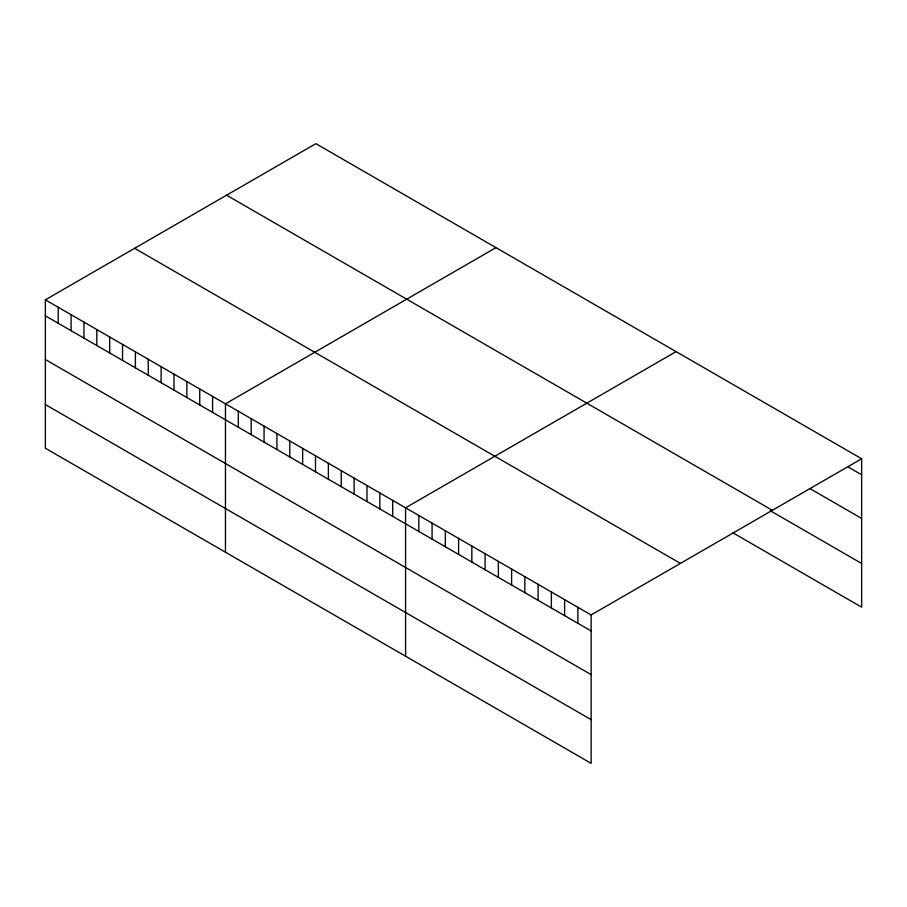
<?xml version="1.0" encoding="UTF-8"?>
<svg xmlns="http://www.w3.org/2000/svg" width="907" height="907" viewBox="0 0 907 907"><rect width="100%" height="100%" fill="white"/><g stroke="black" fill="none" stroke-linecap="round" stroke-linejoin="round"><path stroke-width="1.36" d="M45.35 299.843L591.137 614.946L591.137 763.343L45.35 448.239L45.35 299.843L315.863 143.657L861.65 458.761L861.65 607.157L732.72 532.715M495.97 247.645L225.458 403.83L225.458 552.216M676.089 351.633L405.565 507.807L405.565 656.203M591.137 614.946L861.65 458.761M848.396 467.105L861.65 474.758M809.838 488.533L861.65 518.453M226.591 195.198L772.379 510.301M770.077 510.596L861.65 563.462M134.621 248.303L680.409 563.406M45.35 315.829L591.137 630.932M45.35 359.523L591.137 674.627M45.35 404.545L591.137 719.648M577.884 607.293L577.884 623.279M564.619 599.64L564.619 615.626M551.365 591.988L551.365 607.973M538.112 584.335L538.112 600.321M524.858 576.682L524.858 592.668M511.605 569.029L511.605 585.015M498.351 561.376L498.351 577.362M485.098 553.723L485.098 569.709M471.844 546.071L471.844 562.057M458.591 538.418L458.591 554.404M445.337 530.765L445.337 546.751M432.072 523.112L432.072 539.109M418.819 515.459L418.819 531.457M392.697 500.381L392.697 516.366M379.84 492.955L379.84 508.94M366.972 485.528L366.972 501.514M354.104 478.102L354.104 494.088M341.247 470.676L341.247 486.662M328.379 463.25L328.379 479.236M315.511 455.813L315.511 471.81M302.643 448.387L302.643 464.384M289.786 440.961L289.786 456.947M276.918 433.535L276.918 449.521M264.05 426.109L264.05 442.094M251.194 418.683L251.194 434.668M238.326 411.256L238.326 427.242M212.589 396.393L212.589 412.39M199.733 388.967L199.733 404.964M186.865 381.541L186.865 397.527M173.997 374.115L173.997 390.101M161.129 366.689L161.129 382.675M148.272 359.263L148.272 375.249M135.404 351.837L135.404 367.823M122.536 344.411L122.536 360.396M109.679 336.973L109.679 352.97M96.811 329.547L96.811 345.544M83.943 322.121L83.943 338.107M71.075 314.695L71.075 330.681M58.218 307.269L58.218 323.255"/></g></svg>
